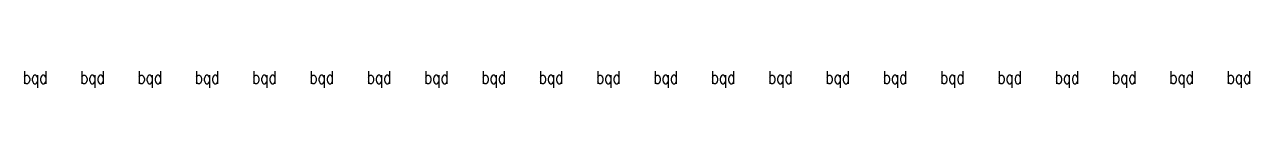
# Model space of a CAD drawing. Header units: inches. Extents: x -1640460 to 2672754, y -1012 to 1209503.
# Drawn here: x 907482 to 971590, y 1139380 to 1140260 of the extents above; entities that cross this region are included whole.
import ezdxf
from ezdxf.enums import TextEntityAlignment as Align

# ---------------------------------------------------------------- set-up
doc = ezdxf.new("R2010")
doc.units = ezdxf.units.IN
doc.header["$MEASUREMENT"] = 0
doc.layers.add('DAM_KT', color=4, linetype='Continuous')
doc.styles.add('KICH_THUOC', font='vnsimli.shx', dxfattribs={"width": 0.8})

# ---------------------------------------------------------------- blocks, each defined once
blk = doc.blocks.new('TEXT')
at = {"style": 'KICH_THUOC', "width": 0.8}
blk.add_attdef('NOI_DUNG', text='', height=2.2, dxfattribs=at).set_placement((0, 0), align=Align.BOTTOM_CENTER)
blk = doc.blocks.new('BAN_QUA_DO')
at = {"layer": 'DAM_KT', "xscale": 300, "yscale": 300}
blk.add_blockref('TEXT', (1490, 1500), dxfattribs=at).add_auto_attribs({'NOI_DUNG': 'bqd'})

msp = doc.modelspace()

# ---------------------------------------------------------------- block references
for p in [(906546, 1137902.1), (909546, 1137902.1), (912546, 1137902.1), (915546, 1137902.1), (918546, 1137902.1), (921546, 1137902.1), (924546, 1137902.1), (927546, 1137902.1), (930546, 1137902.1), (933546, 1137902.1), (936546, 1137902.1), (939546, 1137902.1), (942546, 1137902.1), (945546, 1137902.1), (948546, 1137902.1), (951546, 1137902.1), (954546, 1137902.1), (957546, 1137902.1), (960546, 1137902.1), (963546, 1137902.1), (966546, 1137902.1), (969546, 1137902.1)]:
    msp.add_blockref('BAN_QUA_DO', p)

doc.saveas('drawing.dxf')
